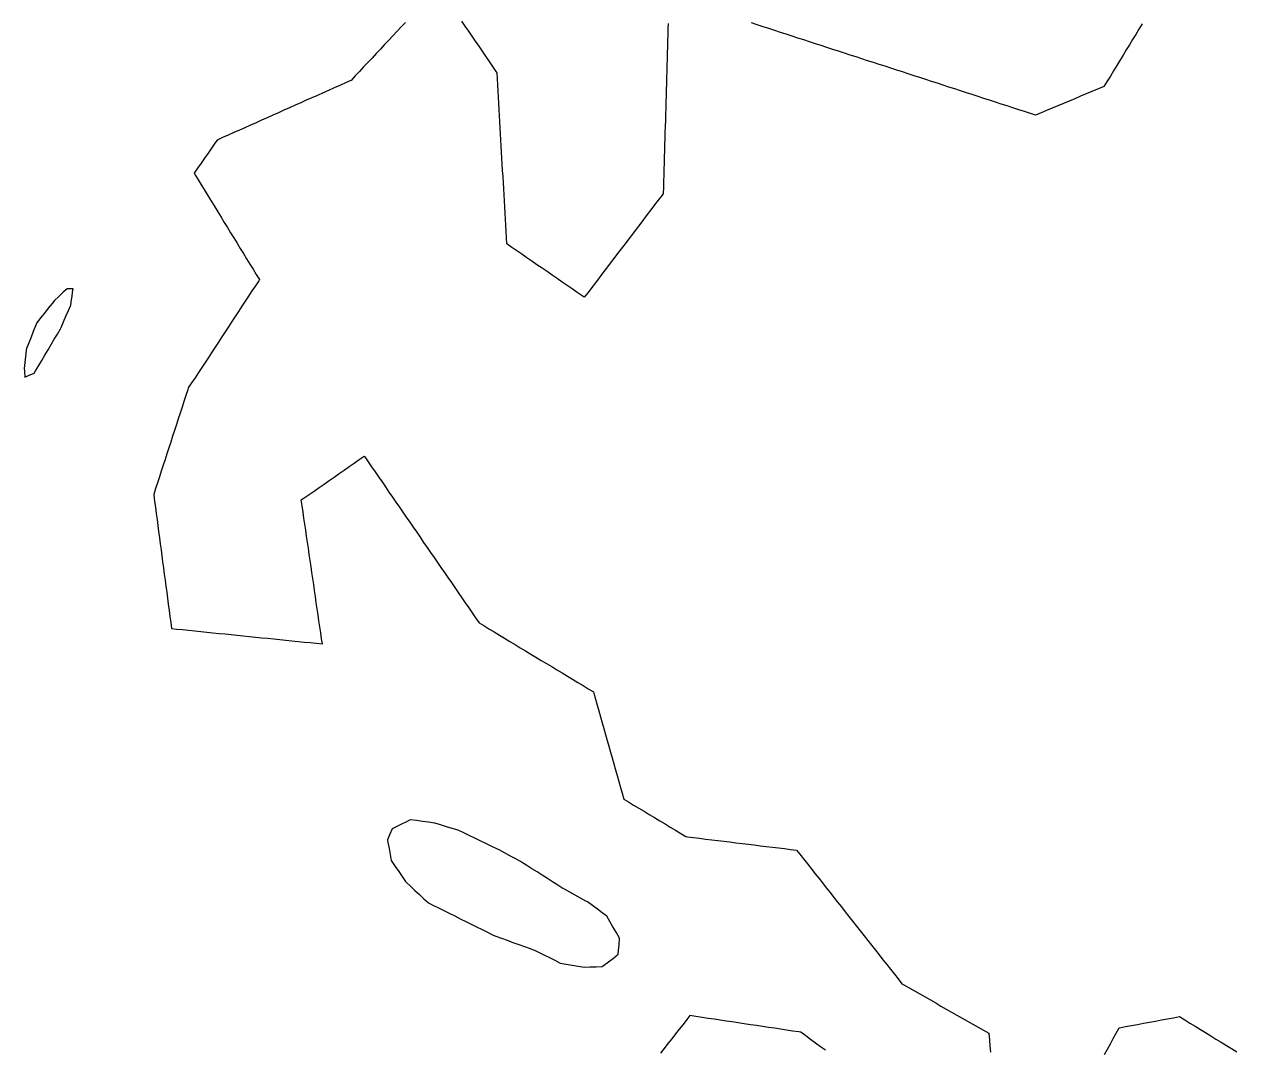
# Model space of a CAD drawing. Header units: millimetres. Extents: x 32 to 3054, y 42 to 5568.
# Drawn here: x 956.3 to 1154.8, y 4812.9 to 4980.7 of the extents above; entities that cross this region are included whole.
import ezdxf

# ---------------------------------------------------------------- set-up
doc = ezdxf.new("R2010")
doc.units = ezdxf.units.MM
for name, color, linetype in [('ALL_ISLANDS', 7, 'Continuous'), ('OUTLINE_ISLAND_01', 7, 'Continuous'), ('OUTLINE_ISLAND_35', 7, 'Continuous'), ('OUTLINE_ISLAND_74', 7, 'Continuous')]:
    doc.layers.add(name, color=color, linetype=linetype)

msp = doc.modelspace()

# ---------------------------------------------------------------- linework, layer by layer
at = {"layer": 'ALL_ISLANDS'}
for points in [[(1018.6945, 4981.059), (1018.0114, 4980.3286), (1017.3284, 4979.5982), (1016.6454, 4978.8678), (1015.9623, 4978.1374), (1015.2793, 4977.4071), (1014.5962, 4976.6767), (1013.9132, 4975.9463), (1013.2302, 4975.2159), (1012.5471, 4974.4855), (1011.8641, 4973.7552), (1011.181, 4973.0248), (1010.498, 4972.2944), (1009.815, 4971.564), (1009.785, 4971.5507), (1008.8716, 4971.1438), (1007.9581, 4970.737), (1007.0446, 4970.3301), (1006.1311, 4969.9233), (1005.2176, 4969.5164), (1004.3041, 4969.1096), (1003.3906, 4968.7027), (1002.4771, 4968.2959), (1001.5636, 4967.889), (1000.6501, 4967.4822), (999.7366, 4967.0753), (998.8231, 4966.6685), (997.9096, 4966.2616), (996.9961, 4965.8547), (996.0826, 4965.4479), (995.1692, 4965.041), (994.2557, 4964.6342), (993.3422, 4964.2273), (992.4287, 4963.8205), (991.5152, 4963.4136), (990.6017, 4963.0068), (989.6882, 4962.5999), (988.7747, 4962.1931), (987.8612, 4961.7862), (987.5255, 4961.3014), (986.9562, 4960.4793), (986.387, 4959.6572), (985.8177, 4958.835), (985.2484, 4958.0129), (984.6791, 4957.1907), (984.1098, 4956.3686), (984.3399, 4955.9935), (984.8629, 4955.1412), (985.3858, 4954.2888), (985.9088, 4953.4365), (986.4317, 4952.5841), (986.9547, 4951.7317), (987.4776, 4950.8794), (988.0006, 4950.027), (988.5235, 4949.1746), (989.0465, 4948.3223), (989.5694, 4947.4699), (990.0924, 4946.6175), (990.6153, 4945.7652), (991.1383, 4944.9128), (991.6612, 4944.0605), (992.1842, 4943.2081), (992.7071, 4942.3557), (993.2301, 4941.5034), (993.753, 4940.651), (994.276, 4939.7986), (994.7989, 4938.9463), (994.6846, 4938.7721), (994.136, 4937.936), (993.5874, 4937.1), (993.0388, 4936.2639), (992.4901, 4935.4278), (991.9415, 4934.5917), (991.3929, 4933.7557), (990.8443, 4932.9196), (990.2956, 4932.0835), (989.747, 4931.2475), (989.1984, 4930.4114), (988.6498, 4929.5753), (988.1011, 4928.7393), (987.5525, 4927.9032), (987.0039, 4927.0671), (986.4553, 4926.2311), (985.9066, 4925.395), (985.358, 4924.5589), (984.8094, 4923.7229), (984.2608, 4922.8868), (983.7121, 4922.0507), (983.1635, 4921.2146), (983.0687, 4920.9229), (982.7594, 4919.9719), (982.4502, 4919.0209), (982.141, 4918.0699), (981.8318, 4917.1189), (981.5225, 4916.168), (981.2133, 4915.217), (980.9041, 4914.266), (980.5949, 4913.315), (980.2856, 4912.364), (979.9764, 4911.413), (979.6672, 4910.462), (979.358, 4909.511), (979.0487, 4908.56), (978.7395, 4907.6091), (978.4303, 4906.6581), (978.1211, 4905.7071), (977.8118, 4904.7561), (977.5026, 4903.8051), (977.5225, 4903.6547), (977.6537, 4902.6634), (977.7848, 4901.672), (977.916, 4900.6806), (978.0472, 4899.6893), (978.1783, 4898.6979), (978.3095, 4897.7066), (978.4406, 4896.7152), (978.5718, 4895.7238), (978.703, 4894.7325), (978.8341, 4893.7411), (978.9653, 4892.7498), (979.0964, 4891.7584), (979.2276, 4890.767), (979.3588, 4889.7757), (979.4899, 4888.7843), (979.6211, 4887.793), (979.7522, 4886.8016), (979.8834, 4885.8102), (980.0146, 4884.8189), (980.1457, 4883.8275), (980.2769, 4882.8361), (980.4081, 4881.8448), (981.2238, 4881.7618), (982.2186, 4881.6607), (983.2135, 4881.5595), (984.2084, 4881.4583), (985.2032, 4881.3572), (986.1981, 4881.256), (987.193, 4881.1549), (988.1879, 4881.0537), (989.1827, 4880.9525), (990.1776, 4880.8514), (991.1725, 4880.7502), (992.1673, 4880.649), (993.1622, 4880.5479), (994.1571, 4880.4467), (995.1519, 4880.3456), (996.1468, 4880.2444), (997.1417, 4880.1432), (998.1366, 4880.0421), (999.1314, 4879.9409), (1000.1263, 4879.8397), (1001.1212, 4879.7386), (1002.116, 4879.6374), (1003.1109, 4879.5363), (1004.1058, 4879.4351), (1005.1006, 4879.3339), (1004.9838, 4880.1341), (1004.8393, 4881.1236), (1004.6948, 4882.1131), (1004.5503, 4883.1026), (1004.4058, 4884.0921), (1004.2613, 4885.0816), (1004.1167, 4886.0711), (1003.9722, 4887.0606), (1003.8277, 4888.0501), (1003.6832, 4889.0397), (1003.5387, 4890.0292), (1003.3942, 4891.0187), (1003.2497, 4892.0082), (1003.1052, 4892.9977), (1002.9607, 4893.9872), (1002.8162, 4894.9767), (1002.6717, 4895.9662), (1002.5272, 4896.9557), (1002.3827, 4897.9452), (1002.2382, 4898.9347), (1002.0937, 4899.9242), (1001.9492, 4900.9137), (1001.8046, 4901.9032), (1001.6601, 4902.8927), (1002.115, 4903.209), (1002.936, 4903.7799), (1003.757, 4904.3508), (1004.578, 4904.9218), (1005.399, 4905.4927), (1006.22, 4906.0636), (1007.041, 4906.6345), (1007.862, 4907.2054), (1008.683, 4907.7764), (1009.504, 4908.3473), (1010.325, 4908.9182), (1011.146, 4909.4891), (1011.967, 4910.06), (1012.0405, 4909.9533), (1012.6076, 4909.1296), (1013.1747, 4908.3059), (1013.7418, 4907.4823), (1014.3089, 4906.6586), (1014.876, 4905.835), (1015.4431, 4905.0113), (1016.0101, 4904.1876), (1016.5772, 4903.364), (1017.1443, 4902.5403), (1017.7114, 4901.7167), (1018.2785, 4900.893), (1018.8456, 4900.0693), (1019.4127, 4899.2457), (1019.9797, 4898.422), (1020.5468, 4897.5984), (1021.1139, 4896.7747), (1021.681, 4895.9511), (1022.2481, 4895.1274), (1022.8152, 4894.3037), (1023.3822, 4893.4801), (1023.9493, 4892.6564), (1024.5164, 4891.8328), (1025.0835, 4891.0091), (1025.6506, 4890.1854), (1026.2177, 4889.3618), (1026.7848, 4888.5381), (1027.3518, 4887.7145), (1027.9189, 4886.8908), (1028.486, 4886.0671), (1029.0531, 4885.2435), (1029.6202, 4884.4198), (1030.1873, 4883.5962), (1030.7544, 4882.7725), (1031.5083, 4882.3179), (1032.3646, 4881.8016), (1033.221, 4881.2852), (1034.0773, 4880.7688), (1034.9337, 4880.2525), (1035.7901, 4879.7361), (1036.6464, 4879.2197), (1037.5028, 4878.7033), (1038.3592, 4878.187), (1039.2155, 4877.6706), (1040.0719, 4877.1542), (1040.9283, 4876.6379), (1041.7846, 4876.1215), (1042.641, 4875.6051), (1043.4974, 4875.0888), (1044.3537, 4874.5724), (1045.2101, 4874.056), (1046.0665, 4873.5397), (1046.9228, 4873.0233), (1047.7792, 4872.5069), (1048.6356, 4871.9905), (1049.4919, 4871.4742), (1049.5587, 4871.2385), (1049.8314, 4870.2764), (1050.1041, 4869.3143), (1050.3768, 4868.3522), (1050.6494, 4867.3901), (1050.9221, 4866.428), (1051.1948, 4865.4659), (1051.4675, 4864.5038), (1051.7401, 4863.5417), (1052.0128, 4862.5796), (1052.2855, 4861.6175), (1052.5582, 4860.6554), (1052.8309, 4859.6933), (1053.1035, 4858.7312), (1053.3762, 4857.769), (1053.6489, 4856.8069), (1053.9216, 4855.8448), (1054.1942, 4854.8827), (1054.4669, 4853.9206), (1055.2009, 4853.4771), (1056.0567, 4852.9599), (1056.9126, 4852.4427), (1057.7684, 4851.9255), (1058.6243, 4851.4083), (1059.4802, 4850.8911), (1060.336, 4850.3739), (1061.1919, 4849.8567), (1062.0477, 4849.3394), (1062.9036, 4848.8222), (1063.7595, 4848.305), (1064.6153, 4847.7878), (1064.8652, 4847.7573), (1065.8578, 4847.6359), (1066.8504, 4847.5145), (1067.843, 4847.3932), (1068.8356, 4847.2718), (1069.8282, 4847.1504), (1070.8208, 4847.029), (1071.8135, 4846.9077), (1072.8061, 4846.7863), (1073.7987, 4846.6649), (1074.7913, 4846.5436), (1075.7839, 4846.4222), (1076.7765, 4846.3008), (1077.7691, 4846.1794), (1078.7617, 4846.0581), (1079.7543, 4845.9367), (1080.7469, 4845.8153), (1081.7395, 4845.6939), (1082.7321, 4845.5726), (1083.2513, 4844.9141), (1083.8705, 4844.1288), (1084.4896, 4843.3435), (1085.1087, 4842.5582), (1085.7279, 4841.773), (1086.347, 4840.9877), (1086.9662, 4840.2024), (1087.5853, 4839.4171), (1088.2045, 4838.6318), (1088.8236, 4837.8466), (1089.4427, 4837.0613), (1090.0619, 4836.276), (1090.681, 4835.4907), (1091.3002, 4834.7055), (1091.9193, 4833.9202), (1092.5385, 4833.1349), (1093.1576, 4832.3496), (1093.7767, 4831.5643), (1094.3959, 4830.7791), (1095.015, 4829.9938), (1095.6342, 4829.2085), (1096.2533, 4828.4232), (1096.8725, 4827.6379), (1097.4916, 4826.8527), (1098.1107, 4826.0674), (1098.7299, 4825.2821), (1099.349, 4824.4968), (1099.9682, 4823.7116), (1100.2855, 4823.5305), (1101.1541, 4823.035), (1102.0227, 4822.5395), (1102.8913, 4822.0439), (1103.7599, 4821.5484), (1104.6285, 4821.0529), (1105.4971, 4820.5574), (1106.3657, 4820.0619), (1107.2343, 4819.5663), (1108.1029, 4819.0708), (1108.9715, 4818.5753), (1109.8401, 4818.0798), (1110.7087, 4817.5843), (1111.5773, 4817.0887), (1112.4459, 4816.5932), (1113.3145, 4816.0977), (1114.1831, 4815.6022), (1114.1916, 4815.5136), (1114.288, 4814.5182), (1114.3843, 4813.5229), (1114.4806, 4812.5275)], [(1061.6892, 4980.8668), (1061.6657, 4980.0297), (1061.6376, 4979.0301), (1061.6095, 4978.0305), (1061.5814, 4977.0309), (1061.5533, 4976.0313), (1061.5252, 4975.0317), (1061.4971, 4974.0321), (1061.469, 4973.0325), (1061.4409, 4972.0329), (1061.4128, 4971.0333), (1061.3847, 4970.0337), (1061.3566, 4969.0341), (1061.3285, 4968.0345), (1061.3004, 4967.0348), (1061.2723, 4966.0352), (1061.2442, 4965.0356), (1061.2161, 4964.036), (1061.188, 4963.0364), (1061.1599, 4962.0368), (1061.1318, 4961.0372), (1061.1037, 4960.0376), (1061.0756, 4959.038), (1061.0475, 4958.0384), (1061.0194, 4957.0388), (1060.9913, 4956.0392), (1060.9633, 4955.0396), (1060.9352, 4954.04), (1060.9071, 4953.0404), (1060.7009, 4952.7696), (1060.0952, 4951.9739), (1059.4895, 4951.1782), (1058.8838, 4950.3825), (1058.2781, 4949.5868), (1057.6724, 4948.7911), (1057.0667, 4947.9954), (1056.461, 4947.1997), (1055.8553, 4946.404), (1055.2496, 4945.6083), (1054.6439, 4944.8126), (1054.0382, 4944.0169), (1053.4325, 4943.2212), (1052.8268, 4942.4255), (1052.2211, 4941.6298), (1051.6154, 4940.8341), (1051.0097, 4940.0384), (1050.404, 4939.2428), (1049.7983, 4938.4471), (1049.1927, 4937.6514), (1048.587, 4936.8557), (1047.9813, 4936.06), (1047.6501, 4936.2879), (1046.8264, 4936.8548), (1046.0026, 4937.4217), (1045.1789, 4937.9887), (1044.3551, 4938.5556), (1043.5314, 4939.1226), (1042.7076, 4939.6895), (1041.8838, 4940.2564), (1041.0601, 4940.8234), (1040.2363, 4941.3903), (1039.4126, 4941.9573), (1038.5888, 4942.5242), (1037.7651, 4943.0912), (1036.9413, 4943.6581), (1036.1175, 4944.225), (1035.2938, 4944.792), (1035.2905, 4944.8495), (1035.2344, 4945.848), (1035.1783, 4946.8464), (1035.1222, 4947.8448), (1035.0661, 4948.8432), (1035.01, 4949.8417), (1034.9538, 4950.8401), (1034.8977, 4951.8385), (1034.8416, 4952.8369), (1034.7855, 4953.8354), (1034.7294, 4954.8338), (1034.6732, 4955.8322), (1034.6171, 4956.8306), (1034.561, 4957.8291), (1034.5049, 4958.8275), (1034.4488, 4959.8259), (1034.3927, 4960.8243), (1034.3365, 4961.8228), (1034.2804, 4962.8212), (1034.2243, 4963.8196), (1034.1682, 4964.818), (1034.1121, 4965.8165), (1034.0559, 4966.8149), (1033.9998, 4967.8133), (1033.9437, 4968.8117), (1033.8876, 4969.8102), (1033.8315, 4970.8086), (1033.7754, 4971.807), (1033.7192, 4972.8054), (1033.573, 4973.0196), (1033.0091, 4973.8454), (1032.4451, 4974.6712), (1031.8812, 4975.4971), (1031.3173, 4976.3229), (1030.7534, 4977.1487), (1030.1895, 4977.9746), (1029.6255, 4978.8004), (1029.0616, 4979.6262), (1028.4977, 4980.452), (1027.9338, 4981.2779)], [(1139.2953, 4980.8021), (1138.7744, 4979.9485), (1138.2534, 4979.0949), (1137.7325, 4978.2413), (1137.2115, 4977.3877), (1136.6906, 4976.5341), (1136.1697, 4975.6805), (1135.6487, 4974.8269), (1135.1278, 4973.9733), (1134.6068, 4973.1197), (1134.0859, 4972.2661), (1133.565, 4971.4125), (1133.044, 4970.5589), (1132.8881, 4970.4938), (1131.9654, 4970.1085), (1131.0426, 4969.7231), (1130.1199, 4969.3377), (1129.1971, 4968.9524), (1128.2743, 4968.567), (1127.3516, 4968.1816), (1126.4288, 4967.7962), (1125.506, 4967.4109), (1124.5833, 4967.0255), (1123.6605, 4966.6401), (1122.7378, 4966.2548), (1121.815, 4965.8694), (1120.9895, 4966.1375), (1120.0384, 4966.4464), (1119.0874, 4966.7554), (1118.1363, 4967.0643), (1117.1852, 4967.3732), (1116.2341, 4967.6821), (1115.283, 4967.991), (1114.3319, 4968.3), (1113.3808, 4968.6089), (1112.4298, 4968.9178), (1111.4787, 4969.2267), (1110.5276, 4969.5357), (1109.5765, 4969.8446), (1108.6254, 4970.1535), (1107.6743, 4970.4624), (1106.7232, 4970.7714), (1105.7721, 4971.0803), (1104.8211, 4971.3892), (1103.87, 4971.6981), (1102.9189, 4972.0071), (1101.9678, 4972.316), (1101.0167, 4972.6249), (1100.0656, 4972.9338), (1099.1145, 4973.2428), (1098.1635, 4973.5517), (1097.2124, 4973.8606), (1096.2613, 4974.1695), (1095.3102, 4974.4784), (1094.3591, 4974.7874), (1093.408, 4975.0963), (1092.4569, 4975.4052), (1091.5058, 4975.7141), (1090.5548, 4976.0231), (1089.6037, 4976.332), (1088.6526, 4976.6409), (1087.7015, 4976.9498), (1086.7504, 4977.2588), (1085.7993, 4977.5677), (1084.8482, 4977.8766), (1083.8972, 4978.1855), (1082.9461, 4978.4945), (1081.995, 4978.8034), (1081.0439, 4979.1123), (1080.0928, 4979.4212), (1079.1417, 4979.7302), (1078.1906, 4980.0391), (1077.2395, 4980.348), (1076.2885, 4980.6569), (1075.3374, 4980.9658)], [(1087.4454, 4812.8081), (1086.64, 4813.4007), (1085.8346, 4813.9934), (1085.0291, 4814.5861), (1084.2237, 4815.1788), (1083.4183, 4815.7715), (1083.075, 4815.8228), (1082.086, 4815.9705), (1081.0969, 4816.1183), (1080.1079, 4816.2661), (1079.1189, 4816.4138), (1078.1299, 4816.5616), (1077.1409, 4816.7093), (1076.1518, 4816.8571), (1075.1628, 4817.0049), (1074.1738, 4817.1526), (1073.1848, 4817.3004), (1072.1957, 4817.4482), (1071.2067, 4817.5959), (1070.2177, 4817.7437), (1069.2287, 4817.8915), (1068.2396, 4818.0392), (1067.2506, 4818.187), (1066.2616, 4818.3348), (1065.2726, 4818.4825), (1064.7701, 4817.8433), (1064.1521, 4817.0571), (1063.5341, 4816.2709), (1062.916, 4815.4848), (1062.298, 4814.6986), (1061.68, 4813.9124), (1061.062, 4813.1262), (1060.444, 4812.3401)], [(1133.1439, 4812.102), (1133.6192, 4812.9818), (1134.0945, 4813.8616), (1134.5698, 4814.7414), (1135.0451, 4815.6213), (1135.5204, 4816.5011), (1135.5725, 4816.5107), (1136.5558, 4816.6926), (1137.5391, 4816.8744), (1138.5225, 4817.0563), (1139.5058, 4817.2381), (1140.4891, 4817.4199), (1141.4724, 4817.6018), (1142.4558, 4817.7836), (1143.4391, 4817.9655), (1144.4224, 4818.1473), (1145.4057, 4818.3291), (1145.4097, 4818.3267), (1146.2612, 4817.8023), (1147.1127, 4817.278), (1147.9642, 4816.7536), (1148.8157, 4816.2292), (1149.6672, 4815.7049), (1150.5187, 4815.1805), (1151.3702, 4814.6561), (1152.2216, 4814.1318), (1153.0731, 4813.6074), (1153.9246, 4813.083), (1154.7761, 4812.5587)]]:
    msp.add_lwpolyline(points, dxfattribs=at)
for points in [[(964.3067, 4937.4316), (963.3067, 4937.4316), (962.7018, 4936.8718), (961.9679, 4936.1926), (961.2339, 4935.5133), (960.8551, 4935.0358), (960.2336, 4934.2524), (959.6121, 4933.469), (958.9906, 4932.6856), (958.3691, 4931.9022), (958.1631, 4931.388), (957.7912, 4930.4597), (957.4193, 4929.5315), (957.0474, 4928.6032), (956.6755, 4927.6749), (956.6429, 4927.3846), (956.5316, 4926.3908), (956.4202, 4925.3971), (956.3089, 4924.4033), (956.3335, 4923.9846), (956.3924, 4922.9863), (957.0058, 4923.2394), (957.9301, 4923.6209), (958.1654, 4924.0181), (958.6749, 4924.8786), (959.1844, 4925.739), (959.6939, 4926.5995), (960.2035, 4927.4599), (960.713, 4928.3204), (961.2225, 4929.1809), (961.732, 4930.0413), (962.2416, 4930.9018), (962.339, 4931.1249), (962.739, 4932.0414), (963.139, 4932.9579), (963.5391, 4933.8744), (963.9391, 4934.7909), (964.0082, 4935.2872), (964.1461, 4936.2777), (964.284, 4937.2681)], [(1016.5449, 4849.0805), (1016.151, 4848.1613), (1015.7571, 4847.2422), (1015.8383, 4846.8082), (1016.0223, 4845.8253), (1016.2063, 4844.8424), (1016.3903, 4843.8595), (1016.48, 4843.7274), (1017.0417, 4842.9001), (1017.6035, 4842.0728), (1018.1653, 4841.2455), (1018.7271, 4840.4182), (1018.8006, 4840.3497), (1019.5324, 4839.6682), (1020.2641, 4838.9866), (1020.9959, 4838.305), (1021.7276, 4837.6235), (1022.4594, 4836.9419), (1023.1926, 4836.577), (1024.088, 4836.1316), (1024.9833, 4835.6861), (1025.8786, 4835.2407), (1026.7739, 4834.7952), (1027.6692, 4834.3497), (1028.5645, 4833.9043), (1029.4598, 4833.4588), (1030.3551, 4833.0134), (1031.2504, 4832.5679), (1032.1457, 4832.1224), (1033.041, 4831.677), (1033.4885, 4831.5133), (1034.4276, 4831.1696), (1035.3667, 4830.826), (1036.3058, 4830.4824), (1037.2449, 4830.1388), (1038.184, 4829.7952), (1039.1231, 4829.4516), (1040.0622, 4829.108), (1040.4777, 4828.8985), (1041.3707, 4828.4483), (1042.2636, 4827.9981), (1043.1565, 4827.5479), (1044.0495, 4827.0977), (1044.9875, 4826.9313), (1045.9721, 4826.7566), (1046.9568, 4826.5819), (1047.9414, 4826.4071), (1048.9265, 4826.4511), (1049.9255, 4826.4956), (1050.9246, 4826.5402), (1051.1421, 4826.7059), (1051.9377, 4827.3119), (1052.7332, 4827.9178), (1053.5287, 4828.5237), (1053.5834, 4829.1377), (1053.6722, 4830.1337), (1053.761, 4831.1298), (1053.6718, 4831.2849), (1053.1736, 4832.152), (1052.6754, 4833.0191), (1052.1772, 4833.8861), (1051.679, 4834.7532), (1050.9197, 4835.3113), (1050.114, 4835.9036), (1049.3082, 4836.4959), (1048.5025, 4837.0881), (1048.2214, 4837.2422), (1047.3446, 4837.7229), (1046.4677, 4838.2037), (1045.5908, 4838.6844), (1044.7139, 4839.1651), (1044.4688, 4839.3208), (1043.6247, 4839.857), (1042.7806, 4840.3932), (1041.9365, 4840.9293), (1041.0924, 4841.4655), (1040.2483, 4842.0017), (1039.4042, 4842.5379), (1038.5601, 4843.074), (1037.7159, 4843.6102), (1037.5439, 4843.7034), (1036.6646, 4844.1798), (1035.7853, 4844.6561), (1034.9061, 4845.1325), (1034.0268, 4845.6088), (1033.6556, 4845.7872), (1032.7543, 4846.2205), (1031.853, 4846.6537), (1030.9518, 4847.0869), (1030.0505, 4847.5201), (1029.1492, 4847.9533), (1028.2479, 4848.3866), (1027.3466, 4848.8198), (1027.3363, 4848.8229), (1026.379, 4849.112), (1025.4218, 4849.4012), (1024.4645, 4849.6904), (1023.5072, 4849.9795), (1023.4639, 4849.9857), (1022.474, 4850.1276), (1021.4841, 4850.2694), (1020.4942, 4850.4112), (1019.5044, 4850.5531), (1018.855, 4850.23), (1017.9597, 4849.7845), (1017.0644, 4849.339)]]:
    msp.add_lwpolyline(points, close=True, dxfattribs=at)
at = {"layer": 'OUTLINE_ISLAND_01'}
for points in [[(1018.6945, 4981.059), (1018.0114, 4980.3286), (1017.3284, 4979.5982), (1016.6454, 4978.8678), (1015.9623, 4978.1374), (1015.2793, 4977.4071), (1014.5962, 4976.6767), (1013.9132, 4975.9463), (1013.2302, 4975.2159), (1012.5471, 4974.4855), (1011.8641, 4973.7552), (1011.181, 4973.0248), (1010.498, 4972.2944), (1009.815, 4971.564), (1009.785, 4971.5507), (1008.8716, 4971.1438), (1007.9581, 4970.737), (1007.0446, 4970.3301), (1006.1311, 4969.9233), (1005.2176, 4969.5164), (1004.3041, 4969.1096), (1003.3906, 4968.7027), (1002.4771, 4968.2959), (1001.5636, 4967.889), (1000.6501, 4967.4822), (999.7366, 4967.0753), (998.8231, 4966.6685), (997.9096, 4966.2616), (996.9961, 4965.8547), (996.0826, 4965.4479), (995.1692, 4965.041), (994.2557, 4964.6342), (993.3422, 4964.2273), (992.4287, 4963.8205), (991.5152, 4963.4136), (990.6017, 4963.0068), (989.6882, 4962.5999), (988.7747, 4962.1931), (987.8612, 4961.7862), (987.5255, 4961.3014), (986.9562, 4960.4793), (986.387, 4959.6572), (985.8177, 4958.835), (985.2484, 4958.0129), (984.6791, 4957.1907), (984.1098, 4956.3686), (984.3399, 4955.9935), (984.8629, 4955.1412), (985.3858, 4954.2888), (985.9088, 4953.4365), (986.4317, 4952.5841), (986.9547, 4951.7317), (987.4776, 4950.8794), (988.0006, 4950.027), (988.5235, 4949.1746), (989.0465, 4948.3223), (989.5694, 4947.4699), (990.0924, 4946.6175), (990.6153, 4945.7652), (991.1383, 4944.9128), (991.6612, 4944.0605), (992.1842, 4943.2081), (992.7071, 4942.3557), (993.2301, 4941.5034), (993.753, 4940.651), (994.276, 4939.7986), (994.7989, 4938.9463), (994.6846, 4938.7721), (994.136, 4937.936), (993.5874, 4937.1), (993.0388, 4936.2639), (992.4901, 4935.4278), (991.9415, 4934.5917), (991.3929, 4933.7557), (990.8443, 4932.9196), (990.2956, 4932.0835), (989.747, 4931.2475), (989.1984, 4930.4114), (988.6498, 4929.5753), (988.1011, 4928.7393), (987.5525, 4927.9032), (987.0039, 4927.0671), (986.4553, 4926.2311), (985.9066, 4925.395), (985.358, 4924.5589), (984.8094, 4923.7229), (984.2608, 4922.8868), (983.7121, 4922.0507), (983.1635, 4921.2146), (983.0687, 4920.9229), (982.7594, 4919.9719), (982.4502, 4919.0209), (982.141, 4918.0699), (981.8318, 4917.1189), (981.5225, 4916.168), (981.2133, 4915.217), (980.9041, 4914.266), (980.5949, 4913.315), (980.2856, 4912.364), (979.9764, 4911.413), (979.6672, 4910.462), (979.358, 4909.511), (979.0487, 4908.56), (978.7395, 4907.6091), (978.4303, 4906.6581), (978.1211, 4905.7071), (977.8118, 4904.7561), (977.5026, 4903.8051), (977.5225, 4903.6547), (977.6537, 4902.6634), (977.7848, 4901.672), (977.916, 4900.6806), (978.0472, 4899.6893), (978.1783, 4898.6979), (978.3095, 4897.7066), (978.4406, 4896.7152), (978.5718, 4895.7238), (978.703, 4894.7325), (978.8341, 4893.7411), (978.9653, 4892.7498), (979.0964, 4891.7584), (979.2276, 4890.767), (979.3588, 4889.7757), (979.4899, 4888.7843), (979.6211, 4887.793), (979.7522, 4886.8016), (979.8834, 4885.8102), (980.0146, 4884.8189), (980.1457, 4883.8275), (980.2769, 4882.8361), (980.4081, 4881.8448), (981.2238, 4881.7618), (982.2186, 4881.6607), (983.2135, 4881.5595), (984.2084, 4881.4583), (985.2032, 4881.3572), (986.1981, 4881.256), (987.193, 4881.1549), (988.1879, 4881.0537), (989.1827, 4880.9525), (990.1776, 4880.8514), (991.1725, 4880.7502), (992.1673, 4880.649), (993.1622, 4880.5479), (994.1571, 4880.4467), (995.1519, 4880.3456), (996.1468, 4880.2444), (997.1417, 4880.1432), (998.1366, 4880.0421), (999.1314, 4879.9409), (1000.1263, 4879.8397), (1001.1212, 4879.7386), (1002.116, 4879.6374), (1003.1109, 4879.5363), (1004.1058, 4879.4351), (1005.1006, 4879.3339), (1004.9838, 4880.1341), (1004.8393, 4881.1236), (1004.6948, 4882.1131), (1004.5503, 4883.1026), (1004.4058, 4884.0921), (1004.2613, 4885.0816), (1004.1167, 4886.0711), (1003.9722, 4887.0606), (1003.8277, 4888.0501), (1003.6832, 4889.0397), (1003.5387, 4890.0292), (1003.3942, 4891.0187), (1003.2497, 4892.0082), (1003.1052, 4892.9977), (1002.9607, 4893.9872), (1002.8162, 4894.9767), (1002.6717, 4895.9662), (1002.5272, 4896.9557), (1002.3827, 4897.9452), (1002.2382, 4898.9347), (1002.0937, 4899.9242), (1001.9492, 4900.9137), (1001.8046, 4901.9032), (1001.6601, 4902.8927), (1002.115, 4903.209), (1002.936, 4903.7799), (1003.757, 4904.3508), (1004.578, 4904.9218), (1005.399, 4905.4927), (1006.22, 4906.0636), (1007.041, 4906.6345), (1007.862, 4907.2054), (1008.683, 4907.7764), (1009.504, 4908.3473), (1010.325, 4908.9182), (1011.146, 4909.4891), (1011.967, 4910.06), (1012.0405, 4909.9533), (1012.6076, 4909.1296), (1013.1747, 4908.3059), (1013.7418, 4907.4823), (1014.3089, 4906.6586), (1014.876, 4905.835), (1015.4431, 4905.0113), (1016.0101, 4904.1876), (1016.5772, 4903.364), (1017.1443, 4902.5403), (1017.7114, 4901.7167), (1018.2785, 4900.893), (1018.8456, 4900.0693), (1019.4127, 4899.2457), (1019.9797, 4898.422), (1020.5468, 4897.5984), (1021.1139, 4896.7747), (1021.681, 4895.9511), (1022.2481, 4895.1274), (1022.8152, 4894.3037), (1023.3822, 4893.4801), (1023.9493, 4892.6564), (1024.5164, 4891.8328), (1025.0835, 4891.0091), (1025.6506, 4890.1854), (1026.2177, 4889.3618), (1026.7848, 4888.5381), (1027.3518, 4887.7145), (1027.9189, 4886.8908), (1028.486, 4886.0671), (1029.0531, 4885.2435), (1029.6202, 4884.4198), (1030.1873, 4883.5962), (1030.7544, 4882.7725), (1031.5083, 4882.3179), (1032.3646, 4881.8016), (1033.221, 4881.2852), (1034.0773, 4880.7688), (1034.9337, 4880.2525), (1035.7901, 4879.7361), (1036.6464, 4879.2197), (1037.5028, 4878.7033), (1038.3592, 4878.187), (1039.2155, 4877.6706), (1040.0719, 4877.1542), (1040.9283, 4876.6379), (1041.7846, 4876.1215), (1042.641, 4875.6051), (1043.4974, 4875.0888), (1044.3537, 4874.5724), (1045.2101, 4874.056), (1046.0665, 4873.5397), (1046.9228, 4873.0233), (1047.7792, 4872.5069), (1048.6356, 4871.9905), (1049.4919, 4871.4742), (1049.5587, 4871.2385), (1049.8314, 4870.2764), (1050.1041, 4869.3143), (1050.3768, 4868.3522), (1050.6494, 4867.3901), (1050.9221, 4866.428), (1051.1948, 4865.4659), (1051.4675, 4864.5038), (1051.7401, 4863.5417), (1052.0128, 4862.5796), (1052.2855, 4861.6175), (1052.5582, 4860.6554), (1052.8309, 4859.6933), (1053.1035, 4858.7312), (1053.3762, 4857.769), (1053.6489, 4856.8069), (1053.9216, 4855.8448), (1054.1942, 4854.8827), (1054.4669, 4853.9206), (1055.2009, 4853.4771), (1056.0567, 4852.9599), (1056.9126, 4852.4427), (1057.7684, 4851.9255), (1058.6243, 4851.4083), (1059.4802, 4850.8911), (1060.336, 4850.3739), (1061.1919, 4849.8567), (1062.0477, 4849.3394), (1062.9036, 4848.8222), (1063.7595, 4848.305), (1064.6153, 4847.7878), (1064.8652, 4847.7573), (1065.8578, 4847.6359), (1066.8504, 4847.5145), (1067.843, 4847.3932), (1068.8356, 4847.2718), (1069.8282, 4847.1504), (1070.8208, 4847.029), (1071.8135, 4846.9077), (1072.8061, 4846.7863), (1073.7987, 4846.6649), (1074.7913, 4846.5436), (1075.7839, 4846.4222), (1076.7765, 4846.3008), (1077.7691, 4846.1794), (1078.7617, 4846.0581), (1079.7543, 4845.9367), (1080.7469, 4845.8153), (1081.7395, 4845.6939), (1082.7321, 4845.5726), (1083.2513, 4844.9141), (1083.8705, 4844.1288), (1084.4896, 4843.3435), (1085.1087, 4842.5582), (1085.7279, 4841.773), (1086.347, 4840.9877), (1086.9662, 4840.2024), (1087.5853, 4839.4171), (1088.2045, 4838.6318), (1088.8236, 4837.8466), (1089.4427, 4837.0613), (1090.0619, 4836.276), (1090.681, 4835.4907), (1091.3002, 4834.7055), (1091.9193, 4833.9202), (1092.5385, 4833.1349), (1093.1576, 4832.3496), (1093.7767, 4831.5643), (1094.3959, 4830.7791), (1095.015, 4829.9938), (1095.6342, 4829.2085), (1096.2533, 4828.4232), (1096.8725, 4827.6379), (1097.4916, 4826.8527), (1098.1107, 4826.0674), (1098.7299, 4825.2821), (1099.349, 4824.4968), (1099.9682, 4823.7116), (1100.2855, 4823.5305), (1101.1541, 4823.035), (1102.0227, 4822.5395), (1102.8913, 4822.0439), (1103.7599, 4821.5484), (1104.6285, 4821.0529), (1105.4971, 4820.5574), (1106.3657, 4820.0619), (1107.2343, 4819.5663), (1108.1029, 4819.0708), (1108.9715, 4818.5753), (1109.8401, 4818.0798), (1110.7087, 4817.5843), (1111.5773, 4817.0887), (1112.4459, 4816.5932), (1113.3145, 4816.0977), (1114.1831, 4815.6022), (1114.1916, 4815.5136), (1114.288, 4814.5182), (1114.3843, 4813.5229), (1114.4806, 4812.5275)], [(1061.6892, 4980.8668), (1061.6657, 4980.0297), (1061.6376, 4979.0301), (1061.6095, 4978.0305), (1061.5814, 4977.0309), (1061.5533, 4976.0313), (1061.5252, 4975.0317), (1061.4971, 4974.0321), (1061.469, 4973.0325), (1061.4409, 4972.0329), (1061.4128, 4971.0333), (1061.3847, 4970.0337), (1061.3566, 4969.0341), (1061.3285, 4968.0345), (1061.3004, 4967.0348), (1061.2723, 4966.0352), (1061.2442, 4965.0356), (1061.2161, 4964.036), (1061.188, 4963.0364), (1061.1599, 4962.0368), (1061.1318, 4961.0372), (1061.1037, 4960.0376), (1061.0756, 4959.038), (1061.0475, 4958.0384), (1061.0194, 4957.0388), (1060.9913, 4956.0392), (1060.9633, 4955.0396), (1060.9352, 4954.04), (1060.9071, 4953.0404), (1060.7009, 4952.7696), (1060.0952, 4951.9739), (1059.4895, 4951.1782), (1058.8838, 4950.3825), (1058.2781, 4949.5868), (1057.6724, 4948.7911), (1057.0667, 4947.9954), (1056.461, 4947.1997), (1055.8553, 4946.404), (1055.2496, 4945.6083), (1054.6439, 4944.8126), (1054.0382, 4944.0169), (1053.4325, 4943.2212), (1052.8268, 4942.4255), (1052.2211, 4941.6298), (1051.6154, 4940.8341), (1051.0097, 4940.0384), (1050.404, 4939.2428), (1049.7983, 4938.4471), (1049.1927, 4937.6514), (1048.587, 4936.8557), (1047.9813, 4936.06), (1047.6501, 4936.2879), (1046.8264, 4936.8548), (1046.0026, 4937.4217), (1045.1789, 4937.9887), (1044.3551, 4938.5556), (1043.5314, 4939.1226), (1042.7076, 4939.6895), (1041.8838, 4940.2564), (1041.0601, 4940.8234), (1040.2363, 4941.3903), (1039.4126, 4941.9573), (1038.5888, 4942.5242), (1037.7651, 4943.0912), (1036.9413, 4943.6581), (1036.1175, 4944.225), (1035.2938, 4944.792), (1035.2905, 4944.8495), (1035.2344, 4945.848), (1035.1783, 4946.8464), (1035.1222, 4947.8448), (1035.0661, 4948.8432), (1035.01, 4949.8417), (1034.9538, 4950.8401), (1034.8977, 4951.8385), (1034.8416, 4952.8369), (1034.7855, 4953.8354), (1034.7294, 4954.8338), (1034.6732, 4955.8322), (1034.6171, 4956.8306), (1034.561, 4957.8291), (1034.5049, 4958.8275), (1034.4488, 4959.8259), (1034.3927, 4960.8243), (1034.3365, 4961.8228), (1034.2804, 4962.8212), (1034.2243, 4963.8196), (1034.1682, 4964.818), (1034.1121, 4965.8165), (1034.0559, 4966.8149), (1033.9998, 4967.8133), (1033.9437, 4968.8117), (1033.8876, 4969.8102), (1033.8315, 4970.8086), (1033.7754, 4971.807), (1033.7192, 4972.8054), (1033.573, 4973.0196), (1033.0091, 4973.8454), (1032.4451, 4974.6712), (1031.8812, 4975.4971), (1031.3173, 4976.3229), (1030.7534, 4977.1487), (1030.1895, 4977.9746), (1029.6255, 4978.8004), (1029.0616, 4979.6262), (1028.4977, 4980.452), (1027.9338, 4981.2779)], [(1139.2953, 4980.8021), (1138.7744, 4979.9485), (1138.2534, 4979.0949), (1137.7325, 4978.2413), (1137.2115, 4977.3877), (1136.6906, 4976.5341), (1136.1697, 4975.6805), (1135.6487, 4974.8269), (1135.1278, 4973.9733), (1134.6068, 4973.1197), (1134.0859, 4972.2661), (1133.565, 4971.4125), (1133.044, 4970.5589), (1132.8881, 4970.4938), (1131.9654, 4970.1085), (1131.0426, 4969.7231), (1130.1199, 4969.3377), (1129.1971, 4968.9524), (1128.2743, 4968.567), (1127.3516, 4968.1816), (1126.4288, 4967.7962), (1125.506, 4967.4109), (1124.5833, 4967.0255), (1123.6605, 4966.6401), (1122.7378, 4966.2548), (1121.815, 4965.8694), (1120.9895, 4966.1375), (1120.0384, 4966.4464), (1119.0874, 4966.7554), (1118.1363, 4967.0643), (1117.1852, 4967.3732), (1116.2341, 4967.6821), (1115.283, 4967.991), (1114.3319, 4968.3), (1113.3808, 4968.6089), (1112.4298, 4968.9178), (1111.4787, 4969.2267), (1110.5276, 4969.5357), (1109.5765, 4969.8446), (1108.6254, 4970.1535), (1107.6743, 4970.4624), (1106.7232, 4970.7714), (1105.7721, 4971.0803), (1104.8211, 4971.3892), (1103.87, 4971.6981), (1102.9189, 4972.0071), (1101.9678, 4972.316), (1101.0167, 4972.6249), (1100.0656, 4972.9338), (1099.1145, 4973.2428), (1098.1635, 4973.5517), (1097.2124, 4973.8606), (1096.2613, 4974.1695), (1095.3102, 4974.4784), (1094.3591, 4974.7874), (1093.408, 4975.0963), (1092.4569, 4975.4052), (1091.5058, 4975.7141), (1090.5548, 4976.0231), (1089.6037, 4976.332), (1088.6526, 4976.6409), (1087.7015, 4976.9498), (1086.7504, 4977.2588), (1085.7993, 4977.5677), (1084.8482, 4977.8766), (1083.8972, 4978.1855), (1082.9461, 4978.4945), (1081.995, 4978.8034), (1081.0439, 4979.1123), (1080.0928, 4979.4212), (1079.1417, 4979.7302), (1078.1906, 4980.0391), (1077.2395, 4980.348), (1076.2885, 4980.6569), (1075.3374, 4980.9658)], [(1087.4454, 4812.8081), (1086.64, 4813.4007), (1085.8346, 4813.9934), (1085.0291, 4814.5861), (1084.2237, 4815.1788), (1083.4183, 4815.7715), (1083.075, 4815.8228), (1082.086, 4815.9705), (1081.0969, 4816.1183), (1080.1079, 4816.2661), (1079.1189, 4816.4138), (1078.1299, 4816.5616), (1077.1409, 4816.7093), (1076.1518, 4816.8571), (1075.1628, 4817.0049), (1074.1738, 4817.1526), (1073.1848, 4817.3004), (1072.1957, 4817.4482), (1071.2067, 4817.5959), (1070.2177, 4817.7437), (1069.2287, 4817.8915), (1068.2396, 4818.0392), (1067.2506, 4818.187), (1066.2616, 4818.3348), (1065.2726, 4818.4825), (1064.7701, 4817.8433), (1064.1521, 4817.0571), (1063.5341, 4816.2709), (1062.916, 4815.4848), (1062.298, 4814.6986), (1061.68, 4813.9124), (1061.062, 4813.1262), (1060.444, 4812.3401)], [(1133.1439, 4812.102), (1133.6192, 4812.9818), (1134.0945, 4813.8616), (1134.5698, 4814.7414), (1135.0451, 4815.6213), (1135.5204, 4816.5011), (1135.5725, 4816.5107), (1136.5558, 4816.6926), (1137.5391, 4816.8744), (1138.5225, 4817.0563), (1139.5058, 4817.2381), (1140.4891, 4817.4199), (1141.4724, 4817.6018), (1142.4558, 4817.7836), (1143.4391, 4817.9655), (1144.4224, 4818.1473), (1145.4057, 4818.3291), (1145.4097, 4818.3267), (1146.2612, 4817.8023), (1147.1127, 4817.278), (1147.9642, 4816.7536), (1148.8157, 4816.2292), (1149.6672, 4815.7049), (1150.5187, 4815.1805), (1151.3702, 4814.6561), (1152.2216, 4814.1318), (1153.0731, 4813.6074), (1153.9246, 4813.083), (1154.7761, 4812.5587)]]:
    msp.add_lwpolyline(points, dxfattribs=at)
at = {"layer": 'OUTLINE_ISLAND_35'}
msp.add_lwpolyline([(1016.5449, 4849.0805), (1016.151, 4848.1613), (1015.7571, 4847.2422), (1015.8383, 4846.8082), (1016.0223, 4845.8253), (1016.2063, 4844.8424), (1016.3903, 4843.8595), (1016.48, 4843.7274), (1017.0417, 4842.9001), (1017.6035, 4842.0728), (1018.1653, 4841.2455), (1018.7271, 4840.4182), (1018.8006, 4840.3497), (1019.5324, 4839.6682), (1020.2641, 4838.9866), (1020.9959, 4838.305), (1021.7276, 4837.6235), (1022.4594, 4836.9419), (1023.1926, 4836.577), (1024.088, 4836.1316), (1024.9833, 4835.6861), (1025.8786, 4835.2407), (1026.7739, 4834.7952), (1027.6692, 4834.3497), (1028.5645, 4833.9043), (1029.4598, 4833.4588), (1030.3551, 4833.0134), (1031.2504, 4832.5679), (1032.1457, 4832.1224), (1033.041, 4831.677), (1033.4885, 4831.5133), (1034.4276, 4831.1696), (1035.3667, 4830.826), (1036.3058, 4830.4824), (1037.2449, 4830.1388), (1038.184, 4829.7952), (1039.1231, 4829.4516), (1040.0622, 4829.108), (1040.4777, 4828.8985), (1041.3707, 4828.4483), (1042.2636, 4827.9981), (1043.1565, 4827.5479), (1044.0495, 4827.0977), (1044.9875, 4826.9313), (1045.9721, 4826.7566), (1046.9568, 4826.5819), (1047.9414, 4826.4071), (1048.9265, 4826.4511), (1049.9255, 4826.4956), (1050.9246, 4826.5402), (1051.1421, 4826.7059), (1051.9377, 4827.3119), (1052.7332, 4827.9178), (1053.5287, 4828.5237), (1053.5834, 4829.1377), (1053.6722, 4830.1337), (1053.761, 4831.1298), (1053.6718, 4831.2849), (1053.1736, 4832.152), (1052.6754, 4833.0191), (1052.1772, 4833.8861), (1051.679, 4834.7532), (1050.9197, 4835.3113), (1050.114, 4835.9036), (1049.3082, 4836.4959), (1048.5025, 4837.0881), (1048.2214, 4837.2422), (1047.3446, 4837.7229), (1046.4677, 4838.2037), (1045.5908, 4838.6844), (1044.7139, 4839.1651), (1044.4688, 4839.3208), (1043.6247, 4839.857), (1042.7806, 4840.3932), (1041.9365, 4840.9293), (1041.0924, 4841.4655), (1040.2483, 4842.0017), (1039.4042, 4842.5379), (1038.5601, 4843.074), (1037.7159, 4843.6102), (1037.5439, 4843.7034), (1036.6646, 4844.1798), (1035.7853, 4844.6561), (1034.9061, 4845.1325), (1034.0268, 4845.6088), (1033.6556, 4845.7872), (1032.7543, 4846.2205), (1031.853, 4846.6537), (1030.9518, 4847.0869), (1030.0505, 4847.5201), (1029.1492, 4847.9533), (1028.2479, 4848.3866), (1027.3466, 4848.8198), (1027.3363, 4848.8229), (1026.379, 4849.112), (1025.4218, 4849.4012), (1024.4645, 4849.6904), (1023.5072, 4849.9795), (1023.4639, 4849.9857), (1022.474, 4850.1276), (1021.4841, 4850.2694), (1020.4942, 4850.4112), (1019.5044, 4850.5531), (1018.855, 4850.23), (1017.9597, 4849.7845), (1017.0644, 4849.339)], close=True, dxfattribs=at)
at = {"layer": 'OUTLINE_ISLAND_74'}
msp.add_lwpolyline([(964.3067, 4937.4316), (963.3067, 4937.4316), (962.7018, 4936.8718), (961.9679, 4936.1926), (961.2339, 4935.5133), (960.8551, 4935.0358), (960.2336, 4934.2524), (959.6121, 4933.469), (958.9906, 4932.6856), (958.3691, 4931.9022), (958.1631, 4931.388), (957.7912, 4930.4597), (957.4193, 4929.5315), (957.0474, 4928.6032), (956.6755, 4927.6749), (956.6429, 4927.3846), (956.5316, 4926.3908), (956.4202, 4925.3971), (956.3089, 4924.4033), (956.3335, 4923.9846), (956.3924, 4922.9863), (957.0058, 4923.2394), (957.9301, 4923.6209), (958.1654, 4924.0181), (958.6749, 4924.8786), (959.1844, 4925.739), (959.6939, 4926.5995), (960.2035, 4927.4599), (960.713, 4928.3204), (961.2225, 4929.1809), (961.732, 4930.0413), (962.2416, 4930.9018), (962.339, 4931.1249), (962.739, 4932.0414), (963.139, 4932.9579), (963.5391, 4933.8744), (963.9391, 4934.7909), (964.0082, 4935.2872), (964.1461, 4936.2777), (964.284, 4937.2681)], close=True, dxfattribs=at)

doc.saveas('drawing.dxf')
